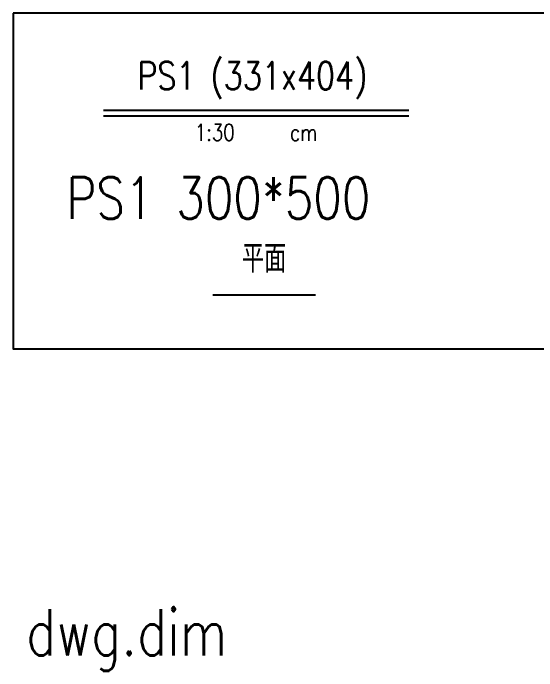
# Model space of a CAD drawing. Extents: x -4754 to 8167, y -19960 to 3942.
# Drawn here: x -4252.5 to -3969.4, y -2444.7 to -2089.4 of the extents above; entities that cross this region are included whole.
import ezdxf
from ezdxf.enums import TextEntityAlignment as Align

# ---------------------------------------------------------------- set-up
doc = ezdxf.new("R2010")
doc.units = 0
doc.header["$LTSCALE"] = 3
doc.layers.get('0').update_dxf_attribs({"linetype": 'CONTINUOUS'})
doc.styles.get("Standard").update_dxf_attribs({"font": 'ROMANS.shx', "width": 0.8, "bigfont": 'chineset.shx'})

# ---------------------------------------------------------------- blocks, each defined once
blk = doc.blocks.new('slab_topview')
at = {"color": 4, "linetype": 'Continuous'}
blk.add_line((-27.76, 0), (27.76, 0), dxfattribs=at)
at = {"color": 4, "linetype": 'Continuous', "width": 0.8}
blk.add_text('平面', height=15, rotation=360, dxfattribs=at).set_placement((0, 19.66), align=Align.MIDDLE)
blk = doc.blocks.new('slab_title_s')
at = {"color": 3, "linetype": 'Continuous'}
blk.add_line((-82.53, 0), (82.52, 0), dxfattribs=at)
at = {"color": 1, "linetype": 'Continuous'}
blk.add_line((-82.53, -3), (82.52, -3), dxfattribs=at)
at = {"color": 3, "linetype": 'Continuous', "width": 0.8}
blk.add_attdef('PS1', text='', height=15, dxfattribs=at).set_placement((-2.11, 17.58), align=Align.MIDDLE)
at = {"color": 0, "linetype": 'Continuous', "width": 0.8}
for tag, p in [('1:30', (-22.45, -12)), ('CM', (25.67, -12.12))]:
    blk.add_attdef(tag, text='', height=9, dxfattribs=at).set_placement(p, align=Align.MIDDLE)

msp = doc.modelspace()

# ---------------------------------------------------------------- linework, layer by layer
at = {"color": 0, "linetype": 'Continuous'}
msp.add_lwpolyline([(-4252.515, -2089.391), (-4252.515, -2270.68), (-3667.497, -2270.68), (-3667.497, -2089.391)], close=True, dxfattribs=at)

# ---------------------------------------------------------------- block references
msp.add_blockref('slab_title_s', (-4121.083, -2141.811), dxfattribs=at).add_auto_attribs({'PS1': 'PS1 (331x404)', '1:30': '1:30', 'CM': 'cm'})
msp.add_blockref('slab_topview', (-4116.865, -2241.517), dxfattribs=at)

# ---------------------------------------------------------------- texts
at = {"linetype": 'Continuous', "width": 0.8}
msp.add_text('PS1 300*500', height=22.5022, dxfattribs=at).set_placement((-4223.714, -2200.507))
at = {"color": 0, "linetype": 'Continuous', "insert": (-4245.493, -2411.394), "char_height": 25, "width": 191.4764, "attachment_point": 1}
msp.add_mtext('{dwg.dim}', dxfattribs=at)

doc.saveas('drawing.dxf')
